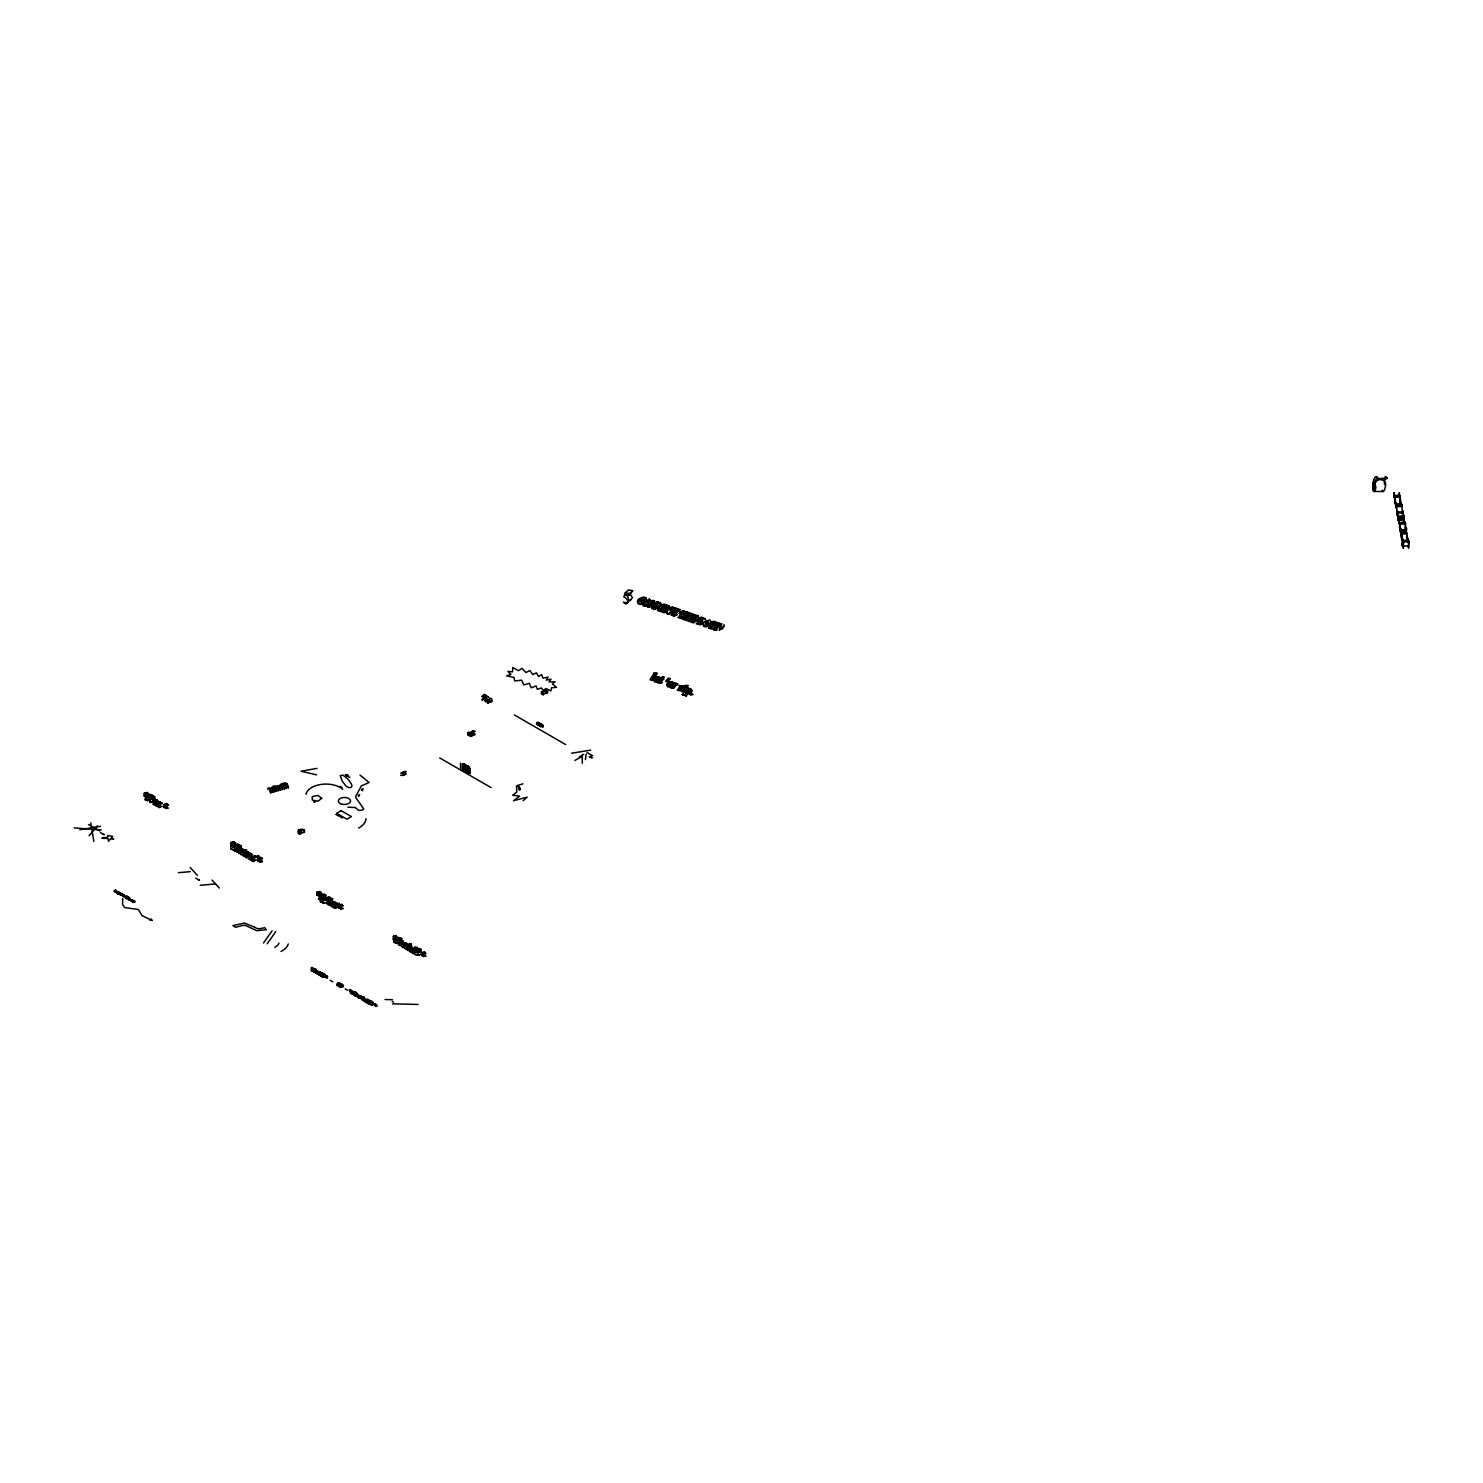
<?xml version="1.0" encoding="UTF-8"?>
<svg xmlns="http://www.w3.org/2000/svg" width="1483" height="1483" viewBox="0 0 1483 1483"><rect width="100%" height="100%" fill="white"/><g stroke="black" fill="none" stroke-linecap="round" stroke-linejoin="round"><path stroke-width="1.5" d="M1393.779 494.636C1394.502 503.701 1394.372 489.13 1394.483 497.528M1396.226 505.11L1395.725 502.348L1395.892 507.242M1401.342 529.932L1401.12 528.968L1401.213 530.006M1401.231 503.386L1401.342 505.388M1406.292 528.189L1406.403 529.691M1408.498 546.004L1408.609 547.987M1398.302 520.348L1398.302 515.546L1398.209 518.197A10.77 0.927 86.5 0 1 1398.265 519.161L1398.469 520.774L1398.024 518.142A11.864 1.02 86.5 0 1 1398.006 517.511L1398.469 520.848M1402.733 546.689L1402.177 542.982M1394.187 492.894L1394.001 497.38M1397.153 512.71L1397.301 515.713M1393.983 496.416L1393.89 492.894M1395.707 507.075L1396.041 503.868M1400.934 504.924L1401.213 505.443M1403.437 548.265L1403.419 547.449M484.552 700.365L485.868 702.071L486.887 701.218M488.556 701.885L488.815 699.679M1401.806 539.293L1401.917 536.605M1405.606 531.433L1405.346 522.461L1399.544 522.832L1405.087 522.09M489.724 699.253C491.17 695.712 493.654 702.219 491.04 702.052C489.983 700.68 488.352 698.122 487.369 700.699M1394.762 497.046L1394.799 501.977L1394.873 500.475A11.438 0.982 86.5 0 1 1395.058 499.159M1400.304 503.46L1399.692 495.378L1399.581 498.084M1406.533 529.616L1406.533 529.246M1399.507 494.933L1399.396 492.653M485.182 698.196L486.127 697.566L487.203 699.16M487.11 697.084L488.074 696.454L489.149 698.03M1397.524 516.232L1397.505 511.709M1402.603 539.534C1401.954 536.865 1402.677 544.428 1402.566 540.313M1403.511 517.011L1403.511 515.268L1403.715 518.049C1397.283 522.998 1397.709 511.338 1398.358 515.824M719.107 627.995L718.977 627.272A8.027 6.766 66.9 0 0 718.514 626.364M1396.671 511.394L1396.671 511.672M1403.344 545.837L1403.4 542.963A12.457 1.075 86.5 0 1 1403.456 541.128L1403.419 545.633A32.7 2.818 86.5 0 0 1403.381 546.17L1408.572 545.855A32.7 2.818 86.5 0 1 1408.609 545.299L1408.831 542.518M1405.346 522.461L1400.156 522.776L1400.49 533.009M689.15 690.096L687.537 692.895L690.077 689.558M690.781 690.151L690.133 691.819M1401.398 504.887L1401.009 502.014L1400.842 506.37M1402.77 510.912L1402.658 515.454M1397.412 512.766L1397.357 514.471M1396.893 512.247L1396.801 513.025M1397.375 513.526L1397.338 510.986M1402.343 512.284L1402.547 514.156M1402.139 537.569L1402.084 535.808M1399.692 496.898C1400.582 492.968 1387.773 497.695 1399.711 495.711M1400.23 524.222L1400.156 531.081L1400.434 528.374M1401.027 531.359L1400.897 533.954M1405.421 523.777L1405.346 530.766L1405.569 527.763M1406.218 531.118L1406.088 533.62M1407.775 539.59L1407.107 540.461M1397.727 516.9L1397.616 511.468M1402.566 513.099L1402.696 511.394M1402.751 516.807L1402.807 511.19M687.778 619.746L689.725 615.853L693.562 614.333L690.874 613.406L686.777 614.592L685.535 616.706L687.5 617.391L688.223 615.908A2.484 2.095 66.9 0 0 688.409 615.426L688.223 615M720.349 627.939L720.034 626.697M1402.343 538.941L1402.603 539.59M1407.756 539.923L1407.571 538.255M668.462 607.01L668.11 606.046M1396.893 511.969L1396.856 504.813L1402.047 504.48C1403.882 507.075 1396.263 507.538 1396.856 504.813L1402.028 504.683M1398.766 518.661C1403.604 513.86 1404.197 519.161 1403.863 522.758M1400.045 500.142L1399.989 501.662L1399.933 497.213M1403.437 515.639L1403.363 514.379L1403.956 518.346M1394.687 495.934L1395.132 503.849M1402.714 514.712L1402.899 511.876L1397.653 512.024L1397.616 514.119M1398.84 522.665L1398.97 519.773L1404.29 519.439L1399.081 520.329L1399.007 519.18L1404.197 518.865L1404.271 520.014M1399.711 527.447L1399.859 524.537M1402.102 511.487L1402.047 504.48M1401.287 531.396L1406.477 531.081L1406.144 529.653L1400.953 529.987L1401.546 538.663L1401.62 537.161A11.438 0.982 86.5 0 1 1401.806 535.864M1407.07 540.238L1406.625 532.323L1401.435 532.638L1401.787 535.493M1404.03 522.35L1404.16 519.439M1406.625 532.323L1401.435 532.823M1408.034 539.812L1408.164 542.852M674.135 609.253L671.15 610.718L669.519 608.753A2.855 2.41 66.9 0 0 668.74 609.124L668.147 609.754A6.488 5.469 66.9 0 0 667.869 610.18A4.987 4.208 66.9 0 0 667.257 611.756L668.129 613.665M1395.281 503.145L1395.336 499.122M1400.453 502.811L1400.508 498.751M1400.638 532.286L1400.694 528.189M1402.028 539.831L1402.121 537.717M1405.828 531.971L1405.884 527.948M1407.219 539.515L1407.274 535.493M1399.21 494.692L1399.34 493.06M1400.953 504.257L1401.287 502.941M1399.989 524.537L1399.896 522.424M1400.953 529.987L1406.144 529.653M679.418 610.774L678.51 609.532L675.544 610.792L673.579 614.815M683.478 614.463L682.569 613.221L680.604 617.243M686.425 613.202L685.999 612.219M717.012 623.768L716.104 622.526L715.622 623.527M355.605 992.609L353.139 991.497M663.809 610.069L663.531 609.42A4.171 3.522 66.9 0 0 662.882 609.124L661.715 610.811M695.99 618.912L695.712 618.263A4.171 3.522 66.9 0 0 695.064 617.966L698.419 616.02L694.118 614.518L691.078 615.927M1399.451 496.342L1399.359 497.398M1402.974 543.167L1402.974 541.629M1394.261 496.657L1394.168 497.713M398.964 942.428L398.723 941.279A3.374 1.946 0 0 1 402.208 940.852L402.394 940.889A2.28 1.316 0 0 1 403.32 941.279L402.245 941.983M489.501 700.365L489.409 700.903A12.105 6.989 60 0 1 489.093 701.848M286.886 783.617L288.036 787.992M1408.665 540.572L1408.646 540.757A12.457 1.075 86.5 0 0 1408.59 542.667L1408.572 545.855M697.696 617.206L697.029 615.927A6.303 5.302 66.9 0 0 696.343 615.649L692.932 616.743L691.949 618.819L694.915 617.558M359.016 795.852L358.997 796.093A2.54 1.464 0 0 1 358.163 796L358.219 796.056M1407.793 539.219L1407.311 539.868M1402.733 542.148L1402.862 540.164M645.55 599.577L643.77 597.668A2.855 2.41 66.9 0 0 643.159 597.983L642.565 598.613A6.488 5.469 66.9 0 0 642.269 599.039A4.987 4.208 66.9 0 0 641.676 600.615L642.528 602.543M313.247 970.809L313.265 970.772A2.484 1.427 0 0 1 313.321 970.197L313.97 969.678M313.247 969.437L313.265 969.381A2.484 1.427 0 0 1 313.321 968.807L313.358 968.77M684.608 618.652L688.854 614.704M623.379 602.098C627.791 608.327 631.35 596.481 625.344 594.664L629.089 595.295L632.629 590.586L628.588 589.9L625.288 592.792L623.824 597.074A3.893 2.799 48.8 0 1 627.049 599.429A3.893 2.799 48.8 0 1 627.494 602.932M632.629 590.586L629.089 595.295M676.433 612.145L675.544 610.792M693.024 620.228L692.746 619.153L697.029 617.299L696.028 619.375L693.062 620.635L694.063 618.559M714.046 625.14L713.286 623.842L711.191 627.81M267.533 789.178C268.664 785.378 271.834 791.421 271.037 792.83M585.414 759.648L586.174 754.031M122.718 898.55L122.57 904.352L124.591 907.54L138.457 909.524L141.979 915.623L151.933 920.313L151.136 918.904M1395.911 503.034L1395.781 504.572M273.002 792.237C274.17 787.176 266.514 785.601 270.61 792.997M282.678 789.457L281.121 785.026L282.233 789.66M1384.492 484.681L1384.399 481.771M1372.85 483.087L1373.073 490.372A6.785 1.872 -89.5 0 0 1373.258 490.78A5.876 1.613 -89.5 0 0 1374.259 491.392L1374.463 491.207A8.212 2.262 -89.5 0 0 1374.778 490.799A9.25 2.54 -89.5 0 0 1375.927 487.314C1371.701 476.988 1389.07 477.192 1385.159 487.388A9.25 2.54 -89.5 0 1 1384.01 490.873A8.212 2.262 -89.5 0 1 1383.695 491.281L1383.583 491.374A5.876 1.613 -89.5 0 1 1382.49 490.873A6.785 1.872 -89.5 0 1 1382.304 490.447L1382.193 490.131M650.296 600.93L649.61 599.373M1387.365 478.36L1378.041 478.749L1387.365 478.36A12.735 3.504 -89.5 0 0 1384.492 481.048M654.151 678.454A3.652 3.337 -88 0 0 653.428 679.733L654.466 681.791A2.985 2.725 -88 0 0 656.172 681.846A2.985 2.725 -88 0 0 657.803 681.902L659.527 678.102L661.158 678.157A7.1 6.47 -88 0 0 663.921 677.212L661.659 678.639L662.271 677.156A7.1 6.47 -88 0 1 659.546 678.232M657.785 682.384C659.731 679.9 654.893 682.143 658.86 681.086M354.845 993.239L357.384 994.389M692.153 690.781L691.078 688.983L690.633 690.8M278.785 790.606C279.824 783.562 267.997 784.544 272.538 792.441M288.481 787.825L287.239 783.728L285.107 783.098M654.856 680.067L655.857 681.401L656.487 680.122M1395.355 504.164L1400.601 503.497M397.463 942.484L395.868 943.095L395.164 941.946M274.93 791.681L273.484 787.38L274.485 791.885M284.606 788.9L283.16 784.6L284.161 789.104M698.697 624.269C703.239 624.825 699.142 615.278 704.351 619.134M667.98 684.979L669.241 686.759A2.985 2.725 -88 0 0 670.928 686.796C673.449 685.109 667.906 686.926 671.91 686.017M647.07 602.395L648.998 599.466M701.422 622.156L702.145 620.635M647.218 602.673L646.755 600.671M684.608 687.222L683.644 686.462L681.309 688.779L683.07 685.906L679.362 685.665L683.07 685.906M669.63 685.035L669.982 686.184L668.462 686.184M280.732 790.05C281.659 784.322 274.281 783.895 278.359 790.773M240.042 847.72L240.024 847.757A15.349 8.861 0 0 1 239.097 848.832L236.316 850.019M420.505 950.325L415.259 951.548M1404.216 517.289L1398.654 518.049M670.223 678.862L667.813 681.494L665.923 681.346L668.221 678.009M665.923 681.346L667.554 681.401L669.853 678.065M657.655 677.805L659.008 677.36M659.305 677.879L658.582 678.88L658.192 677.156A3.504 3.188 -88 0 0 657.062 676.99L656.821 677.008A4.486 4.097 -88 0 0 654.504 678.065M670.798 682.718L668.481 684.126L670.501 682.199M672.448 682.736L671.595 683.867L672.133 682.254M684.627 694.878L687.259 693.247L686.277 694.897M1398.988 517.715L1398.766 523.703M722.295 628.57L724.093 624.751M668.592 678.788L666.164 681.439M276.839 791.199L275.319 786.694L276.413 791.329M286.516 788.418L284.996 783.914L286.108 788.548M645.884 601.412L649.239 598.984L651.519 601.69A4.875 4.115 66.9 0 1 648.868 604.73L644.067 605.342L646.032 600.726M705.445 621.84L705.574 621.507A3.986 3.374 66.9 0 0 705.686 620.821L705.667 620.024A2.187 1.854 66.9 0 0 705.315 619.078M313.933 971.161L312.079 971.217L313.061 971.124M654.93 679.881L658.415 678.917M668.054 684.775L669.741 684.738M239.542 850.13L239.579 850.037A11.567 6.673 0 0 1 240.302 849.184L240.617 853.466L240.58 848.869A5.357 3.096 0 0 0 241.303 847.868L239.597 847.294M706.186 622.119L709.615 619.82L711.784 622.526A4.875 4.115 66.9 0 1 709.134 625.566L704.369 626.215L706.297 621.562M642.751 600.893L643.474 599.151M716.919 626.419L713.805 627.624L713.304 629.682M721.609 624.009L721.109 625.826L718.013 627.049L718.94 625.251M686.722 688.965L682.402 694.563L684.404 694.656M665.626 608.512L669.185 605.898L665.478 608.475L664.847 607.085A6.303 5.302 66.9 0 0 664.143 606.807L662.716 608.716M694.86 618.633L698.419 616.02M657.043 602.839L656.765 601.783M676.526 612.405L680.178 609.698L675.822 608.197L672.17 610.903L675.525 609.457M680.178 609.698L676.396 612.368M683.552 614.833L687.204 612.127L682.847 610.625L679.195 613.332L682.161 612.071M686.685 613.221L687.204 612.127M717.791 622.712L714.139 625.418L717.791 622.712L713.434 621.21L709.615 624.065M690.948 620.914L694.748 617.855L693.97 617.132A6.303 5.302 66.9 0 0 693.377 616.909L692.932 616.743M694.322 618.745L694.619 617.762M666.423 605.898L667.109 605.527A6.303 5.302 66.9 0 1 667.702 605.768L667.813 605.824M697.232 623.064L698.845 619.69A2.595 2.187 66.9 0 0 699.049 619.134L698.864 618.689M700.495 619.393L698.437 623.453M702.886 619.097L703.368 618.096M650.629 602.376L648.108 606.881M656.524 604.415L653.688 608.901M690.744 618.485L693.488 614.481M662.215 606.881L659.472 610.903L662.419 609.643M675.822 608.197L672.893 610.458A2.373 2.002 66.9 0 1 674.339 610.403L671.373 615.019L674.246 613.721M682.328 611.7L682.847 610.625M691.449 616.984L688.687 621.006L691.857 619.801M652.242 608.642L654.689 603.766L658.471 602.209L653.725 603.025L652.835 606.695L651.816 602.191L649.98 601.56L652.946 600.3L655.152 602.617M662.159 607.196L661.103 609.42L658.137 610.681L656.672 604.86L655.338 609.476M650.24 679.27L653.743 673.801M675.581 612.627L676.081 611.626M676.545 613.554L678.51 609.532M682.847 614.555L683.589 613.054M683.57 615.983L684.794 613.461M714.157 626.549L714.88 625.047M285.255 783.191L284.087 783.339M312.023 969.307L311.856 968.77M312.023 970.698L312.301 968.918M672.911 684.071L670.761 687.686L673.801 687.964A19.205 17.536 -88 0 1 674.487 686.851M679.677 686.462L677.471 690.207L680.512 690.466A19.205 17.536 -88 0 1 681.198 689.354M651.63 679.548L655.653 673.319L657.303 673.375L653.317 679.548M709.912 623.546L712.897 622.693M681.902 690.874L684.386 687.686M363.391 788.882L362.353 788.622M708.133 621.451L707.15 623.972L707.002 621.488M684.998 695.768L686.759 695.638L682.365 694.545M662.345 609.773L659.397 611.052L664.013 612.646L664.847 611.218M693.247 622.749L697.047 620.061L693.247 622.749L688.613 621.155L691.764 619.764M484.552 694.507L482.086 696.509L484.552 694.507C491.17 695.49 477.693 703.887 484.014 697.232L482.772 696.547M672.003 688.149L672.151 687.89A19.205 17.536 -88 0 1 672.856 686.796M721.294 627.216L719.7 629.571A19.817 16.702 66.9 0 0 719.44 630.015M724.26 625.956L722.74 628.18A19.817 16.702 66.9 0 0 722.406 628.755L719.292 629.978L721.146 626.011M683.311 691.189L685.721 687.445L687.352 687.5L684.998 691.189M675.117 685.424C677.675 684.516 672.615 687.092 676.359 683.403L674.728 683.329C667.795 688.149 681.846 680.753 676.73 685.424M681.439 685.85C675.877 691.022 686.407 683.57 681.791 687.834M661.158 678.157L659.286 678.472M659.323 682.254L661.27 679.214L663.29 678.695M660.955 682.328L662.92 679.27M682.236 694.748L684.089 694.637M465.884 771.308L468.294 771.846L467.108 772.254L467.627 766.081L466.57 766.359L467.627 766.081L467.405 772.421L468.609 773.144L469.258 767.193M467.108 772.254L467.627 771.42L466.57 771.698M540.535 725.354L536.586 724.167L536.624 722.703L538.755 725.372L538.051 722.24L537.513 724.705M465.884 765.97L468.294 766.507L467.126 766.933M538.069 723.333L540.479 723.871M540.479 725.317L540.164 723.444M688.075 689.354L689.892 689.335M688.038 688.353L690.244 688.575M685.962 692.858L688.427 689.502M653.521 672.893L657.303 673.375M354.344 993.202L354.103 993.61A7.749 4.468 0 0 0 354.289 994.018M661.27 679.214L663.958 678.936M656.932 679.27C658.155 678.269 653.224 680.03 657.358 677.305M668.37 684.108L670.001 684.164A4.579 4.171 -88 0 0 673.226 684.201M681.012 685.721L679.455 685.517M238.392 849.685L237.595 849.221A3.244 1.872 0 0 0 238.707 849.388M238.392 852.614L238.763 844.847L236.205 845.662L236.205 848.61M328.262 903.926L329.541 904.408A5.524 3.188 0 0 0 329.615 903.944M685.22 687.055L683.441 687.185L687.352 687.5M250.367 856.785L255.484 856.043M250.367 859.714L251.406 859.083M263.529 942.966L272.093 930.842M267.162 943.818L275.708 931.695M355.531 992.757L356.661 992.683L355.549 994.129M482.364 700.069L486.591 695.824M627.328 602.802L625.066 602.302M630.627 599.929L629.534 600.244M696.788 617.354L695.267 617.688M325.278 895.417L319.42 896.585M404.303 773.014L400.651 773.069M404.303 775.257L400.651 775.312M394.218 939.647L394.274 939.666A10.641 6.136 0 0 1 394.7 940.018L398.13 940.63M367.599 999.32L369.508 1001.488L366.505 1002.082M319.308 896.047L325.222 894.805M421.302 954.051L419.504 954.996M338.254 984.452L338.384 985.861M338.254 985.843L339.718 985.213M155.289 799.077L153.027 800.079M89.11 835.763L97.544 825.697M671.558 683.83L670.001 684.164L671.317 682.069A3.504 3.188 -88 0 0 670.186 681.883L669.945 681.902A4.486 4.097 -88 0 0 667.628 682.959M679.344 613.387L679.918 612.887A2.373 2.002 66.9 0 1 681.346 612.813L678.306 617.41M702.349 620.339A2.187 1.854 66.9 0 1 702.701 621.284L702.738 622.081A3.986 3.374 66.9 0 1 702.608 622.767L702.497 623.101A2.41 2.039 66.9 0 1 702.163 623.657L700.94 624.603A3.467 2.929 66.9 0 1 700.032 624.806L696.083 623.731M243.212 851.946L243.175 853.077M407.102 949.12L407.232 950.047A2.521 1.446 0 0 0 408.715 950.529L409.864 950.547L408.4 950.195M401.337 943.392L405.953 942.78M401.337 946.117L402.968 945.413M313.414 968.696L315.341 968.9M670.279 613.406L669.222 614.147A2.632 2.224 66.9 0 1 668.147 614.184A3.745 3.151 66.9 0 1 667.554 613.999L666.942 613.628A2.299 1.928 66.9 0 1 665.978 611.775L665.997 611.274A3.93 3.318 66.9 0 1 666.812 609.328A4.208 3.541 66.9 0 1 668.184 608.438A5.209 4.393 66.9 0 1 668.907 608.271A3.986 3.355 66.9 0 1 670.279 608.419A3.837 3.226 66.9 0 1 671.095 608.883M659.972 679.066L660.028 677.305A3.504 3.188 -88 0 0 658.693 677.045L658.452 677.064A4.486 4.097 -88 0 0 656.153 678.12M673.115 683.96L672.967 682.124A3.504 3.188 -88 0 0 671.836 681.958L671.595 681.958A4.486 4.097 -88 0 0 669.482 682.847M314.952 969.344L314.859 970.864L315.953 970.401M661.937 682.643C657.729 684.59 662.827 681.327 660.213 682.328A3.708 3.374 -88 0 1 659.453 682.829M283.272 783.061L283.012 784.414L281.436 783.654M322.182 973.108L323.424 974.887L322.237 973.052M399.613 941.816L403.005 941.26M399.613 944.523L405.638 943.336M414.962 946.803L417.372 947.544L417.372 950.269L413.979 951.326M331.006 902.498L330.987 903.573A2.577 1.483 0 0 0 332.489 904.074L333.675 904.074L332.136 903.703M331.006 905.279L330.987 906.335A2.577 1.483 0 0 0 332.489 906.836L333.675 906.836L333.656 903.963M407.269 946.302L407.232 947.34A2.521 1.446 0 0 0 408.715 947.822L409.864 947.841L409.605 951.307L411.959 952.661L411.996 949.824M650.203 679.956L654.448 679.585L652.65 679.344A3.652 3.337 -88 0 1 651.871 679.9L654.355 679.677M523.165 800.635L527.188 797.131L513.563 800.69L519.643 796.111L512.636 795.277L516.863 791.996L516.455 785.805L522.943 783.84M405.916 943.373L407.324 943.633L404.006 944.708M1373.499 489.798L1374.185 488.426A18.853 5.191 -89.5 0 0 1375.26 484.774L1374.945 481.382A40.56 11.16 -89.5 0 0 1373.74 484.719L1373.221 489.65M403.172 772.903L402.023 773.329M403.135 775.164L402.023 775.572M685.572 691.764L683.941 691.708A6.043 5.524 -88 0 0 684.386 691.3L684.256 691.134A4.134 3.763 -88 0 1 683.459 691.69M314.859 969.493L315.879 969.14L315.916 970.401M281.789 783.932L279.212 785.452L280.287 790.217M473.8 731.953L471.409 732.417A23.709 13.681 0 0 1 470.519 732.435L468.183 732.509L468.183 735.049L470.519 736.402L472.261 735.994L472.261 733.455L468.183 732.509M313.729 801.636L314.952 801.042L314.044 801.673M708.614 625.14L706.594 624.992M117.231 891.505L116.249 891.895M117.231 892.414L117.528 893.878L116.805 891.784A6.914 4.004 0 0 0 117.472 891.728L117.806 891.728M718.662 625.27L721.887 623.991M658.953 681.29L656.339 681.772M116.953 892.581L116.23 891.339M401.578 944.059L403.079 944.263M116.601 891.561L117.546 892.099L114.284 891.431L115.229 890.226M687.055 693.247L685.925 692.709M243.212 854.894L243.175 856.006A2.725 1.576 0 0 0 244.788 856.544M361.444 790.217L362.723 790.532L361.592 789.938M648.256 604.36L646.273 604.1M314.025 970.197L316.287 970.345M313.024 969.771L311.912 969.715M129.559 898.29L130.078 899.328A3.429 1.984 0 0 1 129.392 899.847L128.854 898.197M482.086 696.509L484.144 695.453M482.605 695.62L484.644 696.806L486.591 695.675M482.142 699.791L484.311 698.938M491.04 700.717L487.518 703.035L489.464 701.922A3.726 2.15 60 0 0 490.892 700.866M468.183 735.049L470.519 734.993A23.709 13.681 0 0 0 471.409 734.975L473.021 734.827M579.371 756.849L583.746 754.328M574.903 760.445L581.651 756.552M337.679 983.563L336.734 985.454L338.291 982.654M337.716 984.582L338.569 982.803L337.642 983.062M339.959 986.751L342.907 985.305M341.72 985.769L342.276 984.378L343.185 986.862M691.727 693.414L692.987 694.582L691.393 694.786M339.236 983.878A1.965 1.131 0 0 0 337.957 984.174L338.532 983.544A2.224 1.279 0 0 1 339.162 983.007L339.57 982.821M339.551 985.305L339.31 985.361A1.965 1.131 0 0 0 337.957 985.565L338.532 984.916A2.224 1.279 0 0 1 339.162 984.397L339.551 983.989M324.592 975.313C319.957 976.444 328.688 975.925 323.98 973.96M324.592 976.704C320.717 978.261 326.39 975.981 325.759 977.575L326.964 977.371M147.521 795.704L144.314 796.186L144.314 793.331L147.54 792.385M144.314 796.186L145.742 795.389M166.856 807.03L163.816 807.438L163.816 804.583L167.041 803.638M163.816 807.438L166.838 806.4M233.424 846.978L236.779 847.72L237.058 850.741L235.13 851.242L230.773 848.739L230.736 842.659L234.054 841.677M232.201 844.772L230.736 845.588L237.076 844.383M260.229 860.826L257.838 861.234L257.653 858.194L260.971 857.23M259.117 860.307L257.838 861.234M319.568 894.787L316.861 895.12L316.861 892.358L319.976 891.45M316.861 895.12L318.233 894.36M341.813 907.522L338.977 907.911L338.977 905.131L342.11 904.222M338.977 907.911L341.109 906.855M312.375 970.327L311.17 970.698L311.856 967.379M395.627 938.832L393.421 939.091L393.421 936.385L396.48 935.476M324.981 975.833L326.353 975.758M393.421 939.091L394.775 938.331M424.731 954.996L421.913 955.534L421.747 952.735L424.805 951.826M251.925 856.914L254.965 856.136M251.925 859.843L253.074 859.399M402.709 943.596L405.471 942.873M402.709 946.302L404.099 945.802M338.384 984.471L338.958 984.193M315.619 971.754L318.289 971.495L316.583 972.032M146.261 797.298L146.076 794.35L147.503 793.553A2.892 1.668 0 0 1 147.966 793.331M145.39 796.816L145.204 799.726C152.823 803.712 141.645 795.63 147.503 796.408M168.469 808.087L165.577 808.457L165.577 805.603L167.004 804.806A2.892 1.668 0 0 1 167.468 804.583L168.469 804.528M165.577 808.457L167.004 807.66M119.789 893.192L120.772 893.063M118.288 893.748L121.625 894.509M232.738 846.737L232.553 843.697L234.017 842.882A2.985 1.724 0 0 1 234.536 842.641M255.15 856.673L252.166 857.322M255.15 859.602L252.166 860.251M262.435 861.79L259.655 862.29L259.469 859.232L260.934 858.416A2.985 1.724 0 0 1 261.453 858.175M318.567 893.341L318.734 896.214L318.567 893.341L319.957 892.581A2.818 1.631 0 0 1 320.402 892.358L321.292 892.284M318.567 896.121L319.957 895.343M343.444 908.541L340.868 908.986L340.682 906.113L342.072 905.353A2.818 1.631 0 0 1 342.517 905.131M342.072 908.115L340.868 908.986M313.154 969.53L312.042 969.808L312.709 967.88M397.778 939.703L395.405 940.185L395.09 937.33L396.443 936.589M327.65 977.89L326.612 978.076L327.224 976.259M393.903 942.224L393.44 939.388L395.776 938.665A3.763 2.169 0 0 0 395.145 939.24L396.443 939.295M426.103 956.053L423.415 956.405L423.415 953.699L424.768 952.939M423.415 956.405L424.768 955.645M372.122 1002.842L369.36 1002.675M351.23 991.311L349.617 991.348L350.155 989.495M375.922 1005.567L374.291 1005.604L374.847 1003.75M341.071 787.251L342.128 787.213M337.179 815.075L338.235 815.038M313.877 971.662L316.472 971.699M360.017 996.001L358.812 996.298M360.017 997.392L358.812 997.688M320.625 973.219C317.158 972.422 322.312 976.259 319.438 975.425C319.716 973.404 316.435 972.273 320.754 972.885M351.619 991.738L352.398 992.164M375.421 1005.029L376.311 1004.603M376.311 1005.993L377.09 1006.419M119.196 893.063L120.197 893.007M119.196 893.952L120.772 893.952M132.098 901.683L134.897 901.219M336.381 814.63L337.549 814.63M341.609 817.652L342.777 817.652M591.291 757.85L592.477 757.85M663.661 604.434L660.528 605.861L658.137 610.681L660.936 609.365M247.624 852.132L245.881 852.41M331.247 900.403L332.693 900.793M315.416 971.217L317.288 970.957M315.416 972.607L316.639 972.31M354.659 993.832L355.364 993.647A3.003 1.743 0 0 1 357.904 994.407L358.126 994.592M354.659 995.204L355.364 995.037A3.003 1.743 0 0 1 357.904 995.797L358.126 995.983M318.029 972.737L315.619 973.145M365.652 999.134L365.3 999.19A4.727 2.725 0 0 1 363.261 998.485L364.558 998.43M162.333 803.508L159.867 804.324M162.333 806.363L159.812 807.197M659.527 683.125L657.951 682.996M342.48 984.564L338.81 986.102L339.014 983.433L339.922 983.007L339.755 987.14M338.662 984.786L340.108 984.082L339.941 985.416M339.403 984.545A2.614 1.502 0 0 1 338.995 984.805L339.922 984.397M354.4 992.961L352.25 992.85L354.066 993.425M358.163 995.816L359.831 995.631M358.163 997.206L360.091 996.984M340.423 985.676L342.072 984.879M340.423 987.066L342.072 986.269M340.997 983.767L340.942 985.175M338.921 984.842L341.331 983.822M339.959 985.379L341.275 984.749M340.108 985.454L342.313 984.397M338.921 986.232L340.701 985.361M340.627 987.14L342.61 984.805M339.088 985.009L339.366 986.918L339.681 984.934M355.735 995.501L360.128 995.612M357.31 996.798L359.924 996.91L359.961 998.319M339.774 984.897L340.83 984.49M339.774 986.288L340.33 986.028A2.873 1.668 0 0 0 339.014 986.603M670.26 685.962L669.296 686.74A2.985 2.725 -88 0 1 667.61 686.703L666.571 684.645A3.652 3.337 -88 0 1 667.276 683.366M240.635 850.945L243.638 849.499A6.321 3.652 0 0 0 246.419 849.759L241.933 851.353M338.995 985.694L340.2 986.01M335.844 903.203L336.066 902.628A3.114 1.798 0 0 0 334.583 902.072A3.578 2.076 0 0 0 330.987 902.498M315.378 801.784L314.433 802.118M372.455 1003.602C375.31 1003.75 370.231 998.949 370.546 1002.23M415.388 951.011L420.06 949.546C419.633 956.146 423.804 947.415 418.688 948.601M252.147 854.931L249.645 855.728M333.842 904.574L336.641 903.221A5.969 3.448 0 0 0 339.255 903.462L339.44 906.335L338.198 906.725L338.198 903.963L339.44 903.555M358.682 795.073L359.702 794.628M328.447 900.737L327.094 901.33L327.224 904.167L328.559 900.811A6.247 3.615 0 0 0 328.262 901.145L329.541 901.645A5.524 3.188 0 0 0 329.615 901.182A9.843 5.672 0 0 1 329.671 900.756L331.766 900.144A3.188 1.854 0 0 1 332.47 900.626L332.507 900.663M641.527 603.47L644.493 602.209A2.688 2.28 66.9 0 1 642.528 602.654M644.679 602.265L640.823 604.211A2.632 2.224 66.9 0 1 639.599 604.322A3.745 3.151 66.9 0 1 639.006 604.137L638.394 603.748A2.299 1.928 66.9 0 1 637.43 601.894L637.43 601.394A3.93 3.318 66.9 0 1 638.265 599.447A4.208 3.541 66.9 0 1 639.636 598.557A5.209 4.393 66.9 0 1 640.359 598.409A3.986 3.355 66.9 0 1 641.731 598.557A3.837 3.226 66.9 0 1 642.528 599.021M651.816 602.191L654.763 600.93M650.815 605.787L652.353 606.325L647.626 606.973L650.666 605.565M656.283 604.044L658.841 602.32L660.658 602.951L661.344 605.657M655.875 603.581L660.658 602.951M657.692 604.211L658.712 608.734L659.768 605.12L664.365 604.248M656.543 607.604L653.521 609.012L658.304 608.215M661.844 605.824L664.885 604.415L669.185 605.898M663.698 606.64L666.664 605.379M662.567 609.012L665.682 607.455M667.647 607.14L662.901 608.79M663.698 610.477L666.664 609.216M664.013 612.646L666.979 611.385M674.172 613.869L671.206 615.13L673.894 616.057L676.841 614.796L675.506 614.333M673.949 615.908L676.915 614.648M684.683 613.721L687.649 612.46M683.403 614.796L686.518 613.573M687.834 614.815L690.8 613.554M683.941 617.076L680.901 618.485L678.232 617.558M687.927 618.448L684.886 619.857L682.291 618.967L685.331 617.558M691.097 619.542L688.075 620.951L685.443 620.042M692.932 620.58L695.879 619.319M698.437 618.467L701.478 617.076L704.981 618.671M711.784 626.864L708.818 628.125L711.488 629.052L714.528 627.643M345.391 774.701L346.559 774.775M348.69 777.129L349.858 777.203M119.456 892.766L118.844 892.024L119.622 893.563M372.956 1003.49L372.455 1004.992M147.521 792.849L144.314 793.331M160.498 802.507L159.293 802.915L160.312 802.804A4.709 2.725 0 0 1 162.018 802.748M166.986 804.12L163.816 804.583M233.999 842.177L230.736 842.659M260.934 857.712L257.653 858.194M319.92 891.913L316.861 892.358M319.624 897.289L318.382 898.846L320.81 900.088M341.961 904.723L338.977 905.131M418.41 949.12L412.923 950.362L412.719 953.106L414.684 954.236M252.258 857.656L253.185 857.359A6.581 3.8 0 0 1 251.35 857.545L250.516 857.322M252.258 860.603L253.185 860.288A6.581 3.8 0 0 1 251.35 860.492L250.497 860.233M411.199 946.525L411.347 944.078L409.605 943.448M257.356 855.988L255.725 856.525M122.44 895.751L124.535 895.231L124.164 896.344M158.551 803.934L160.905 803.174M158.551 806.789L160.905 806.029M692.227 619.801L692.672 619.282A4.171 3.522 66.9 0 0 692.098 619.227L691.801 619.115M248.365 855.302L250.775 854.523M147.781 797.632L153.416 796.445M147.781 800.486L151.34 799.356A16.647 9.621 0 0 0 150.413 799.671L149.301 799.244L150.413 802.525A16.647 9.621 0 0 1 151.414 802.192M396.387 935.958L393.421 936.385M314.693 970.364L315.675 970.179M314.693 971.754L315.675 971.569L313.747 970.79M424.694 952.308L421.747 952.735M403.005 947.007L401.578 946.766M152.434 798.151L149.301 799.244M540.739 725.15L540.591 723.704L541.981 724.501L540.85 726.188M539.756 725.558L539.682 723.166L539.59 725.891C541.425 728.542 542.444 723.037 540.238 724.612M467.46 767.082L468.572 773.125L468.609 767.805M320.921 897.975L324.036 897.289M404.989 945.32L409.512 943.874M253.371 858.082L259.247 856.229L257.541 855.506M253.371 861.03L259.247 859.158M538.255 723.648L538.255 725.094M466.163 766.359L466.2 771.679M463.66 764.542L463.66 769.881L462.288 769.455L462.325 764.116L463.66 764.542L463.567 770.196L466.57 771.901M542.518 726.689L542.963 725.039L543.075 727.004M400.651 939.721L402.264 938.943M339.996 786.583L340.515 786.416M120.234 894.861L121.625 893.619M125.276 897.567L126.203 897.085M128.131 898.735L129.577 898.16M131.486 901.015L131.486 900.125M316.583 973.423L318.289 972.885M405.99 945.765L411.347 944.078M120.902 893.489L119.789 894.101M119.956 894.712L120.902 894.379M130.819 900.088L131.783 899.755M130.819 900.978L131.783 900.644M128.187 898.123L126.852 898.809M329.448 902.146L322.571 903.166M353.102 994.37L354.4 994.351M155.363 799.8L153.009 800.56M126.685 897.716L127.835 897.326L126.685 898.605M412.033 949.25L417.372 947.544M420.301 952.42L419.504 952.29A5.042 2.91 0 0 1 414.61 951.567M540.85 724.742L541.981 724.501M469.444 767.267L468.424 766.34M239.616 849.444L239.616 846.496L241.358 846.033L241.358 848.962A2.336 1.353 0 0 0 240.45 849.147M322.46 901.479L321.718 901.72A2.15 1.242 0 0 1 320.791 901.905M324.87 902.869L324.258 903.073A2.15 1.242 0 0 1 323.201 903.295M399.557 940.964L400.614 940.964M157.661 800.579C159.942 801.84 156.401 801.728 160.331 801.765M126.852 897.901L129.188 897.308M128.224 898.309L128.576 897.957M336.048 814.334L335.918 814.408M120.716 893.767L120.716 894.657M132.284 901.683L131.95 900.014M540.906 723.926L541.314 726.429M463.567 764.876L466.57 766.563L466.533 771.92M466.051 766.303L466.088 771.623M248.032 857.415L245.659 857.341L245.659 854.393L248.032 854.486A7.897 4.56 0 0 1 250.516 854.189L252.203 854.171M124.424 896.362A2.41 1.39 0 0 0 123.682 896.455L123.664 895.565A2.41 1.39 0 0 1 124.424 895.472M233.61 846.496L236.464 846.144M233.61 849.425L236.353 849.018M115.433 891.821L115.934 890.263L114.284 890.541M153.027 797.224L154.733 796.668L153.972 799.393M156.494 805.047L154.232 804.935L154.232 802.081L156.494 802.192M543.39 692.06L547.524 690.763L547.524 692.913L543.464 694.192M118.974 892.358L117.75 893.656M127.668 897.234L127.13 896.251L127.668 898.123M159.46 805.881L159.385 805.881A5.635 3.263 0 0 0 157.977 806.177L156.03 805.973L156.03 803.119L159.089 802.136M538.329 723.482L539.274 723.185M538.329 724.927L539.274 724.631M540.238 726.058L541.499 725.743M466.144 766.118L467.089 765.821M468.072 767.249L469.221 766.878M466.144 771.457L467.089 771.141M468.072 772.569L469.221 772.198M114.84 890.857L115.804 890.541M114.84 891.746L115.804 891.45M154.028 801.061L157.365 799.986L155.511 799.318M536.994 722.722L537.958 722.406M538.069 724.779L539.015 724.483M462.696 764.116L464.309 763.967L464.457 770.678M463.03 769.584L464.309 769.288M338.105 815.687L339.181 815.335M339.867 816.076L339.755 816.206M342.184 816.948L341.368 817.504M304.404 829.942L300.956 831.018L300.956 833.261L304.404 832.185C306.202 827.458 295.284 828.83 298.509 833.465L299.677 833.094L299.028 832.167M249.2 852.836C253.389 853.392 247.179 854.412 250.775 854.023M124.016 895.065L124.609 896.158M134.897 902.109L133.322 902.109L133.359 900.329L131.95 900.904M132.932 901.034L134.1 900.793L133.285 902.424M132.932 901.924L134.1 901.683M591.272 757.442L590.234 757.238M590.92 757.053L589.826 757.053M335.028 904.964C339.848 901.608 339.848 908.931 335.028 907.744M321.885 974.961L323.832 974.35M322.46 975.258L324.796 974.516L324.796 975.907L322.46 976.648M418.336 952.79L420.06 952.253M154.232 802.081L157.254 801.117M545.169 690.874L542.537 691.708M538.737 723.723L539.793 723.444L539.071 724.297M539.997 724.446L540.961 724.149M539.997 725.891L541.073 725.428M467.831 767.082L468.795 766.785M467.831 772.421L468.795 772.105M114.284 891.431L115.229 891.135M118.659 892.21L117.435 892.599A6.914 4.004 0 0 1 116.768 892.71L117.806 892.618M117.435 893.489L118.659 893.1M245.659 854.393L248.773 853.411M122.941 896.436L123.979 896.066M245.659 857.341L248.773 856.34M126.389 896.307L125.388 897.011M133.285 901.182L132.71 901.738M319.587 974.961L318.048 974.461L321.922 973.571M320.829 974.331L323.424 973.497M320.365 975.443L321.959 974.943M411.403 948.657L414.424 947.693M149.023 797.761L149.023 794.907L150.747 794.369L154.733 796.668M540.535 723.908L539.311 724.297L541.981 725.947M339.422 815.872L338.81 816.058M341.109 817.393L342.11 817.077M298.417 830.109L299.177 831.592C302.161 829.942 302.161 834.614 299.177 833.835L298.509 833.465M124.498 895.565L123.979 896.955M127.056 896.418L125.554 897.641L127.723 896.455M126.055 897.882L127.723 897.345M130.096 898.438A3.429 1.984 0 0 1 129.392 898.958L128.873 898.995M589.344 756.756L590.846 756.46L589.622 756.868M317.214 972.31L319.327 971.643M317.77 972.533L320.347 971.717L320.347 973.108L317.77 973.905M317.214 973.701L320.068 972.755M151.841 795.351L146.001 797.057M147.021 799.726L150.228 798.725M156.03 803.119L157.977 803.323A5.635 3.263 0 0 1 159.385 803.007L160.145 802.952M541.555 691.597L543.334 692.635L543.316 694.767M541.462 691.541L541.536 693.747M537.643 724.779L537.921 723.111M464.16 765.209L464.198 770.53M466.404 765.209L464.772 764.227L465.124 770.14M468.85 771.957L469.814 772.476M116.638 891.061L116.119 891.654M319.438 974.034L320.736 974.702M409.605 948.601L412.126 949.899M249.645 858.657L251.739 858.008M128.465 898.438L128.298 897.437M403.005 774.145L403.172 771.846A3.541 2.039 0 0 0 403.969 772.124L405.063 772.161M245.529 852.354L247.531 851.78M119.752 893.118L119.789 894.008M245.437 855.469A4.078 2.354 0 0 1 244.825 855.153L245.418 854.968M332.933 905.575L332.693 902.702L335.047 902.35M411.477 949.954A3.763 2.169 0 0 1 408.752 949.25L408.9 946.488L411.217 946.135M414.295 953.143L412.719 953.106M152.619 797.65C155.103 799.207 150.487 798.633 155.289 798.799M120.994 894.212L120.846 895.25L121.458 893.452M145.204 799.726L146.242 799.912M230.773 848.739L232.108 848.869M323.034 975.925L321.125 974.924L321.125 976.315M412.886 950.343L414.684 951.53M319.364 972.867L318.975 974.387L320.068 974.146M460.527 763.115L460.527 768.454M418.391 954.31L415.314 954.292M645.939 606.084C638.32 607.752 646.421 595.313 648.572 602.839A4.875 4.115 66.9 0 1 645.902 605.991M472.465 733.622L472.41 730.971L475.153 731.397L469.907 732.639L471.316 733.381M334.75 902.832L333.675 902.943M121.866 894.805L123.052 894.675M357.959 996.205L358.571 996.15M233.554 845.236L230.773 845.792L235.13 848.313L236.891 847.72M350.6 993.443L350.414 991.96L351.693 991.645L352.861 994.389M350.414 993.35L351.397 992.479M397.722 940.908L398.964 939.499A10.956 6.321 0 0 1 398.983 938.999L401.059 939.091A2.892 1.668 0 0 1 400.521 939.647M348.042 776.165L347.078 776.388M358.664 996.724L361.351 996.354L361.351 997.744L358.664 998.115M347.634 775.164L346.299 775.331M346.855 776.258L347.838 776.035M346.058 775.22L348.023 775.349L346.725 775.646M346.466 775.535L347.541 775.275M365.559 1000.543L365.3 1000.58A4.727 2.725 0 0 1 364.039 1000.284M234.666 842.604L235.593 842.622M261.583 858.138L262.51 858.156M261.583 861.085L262.51 861.104M151.729 801.951L154.955 801.506M148.93 793.98L146.076 794.35M168.432 805.232L165.762 805.695M235.482 843.326L232.553 843.697M262.435 858.861L259.469 859.232M543.075 725.558L542.389 727.133M321.273 892.988L318.734 893.452M343.407 905.779L340.682 906.113M397.741 936.996L395.09 937.33M312.338 967.639L311.17 967.769M426.066 953.347L423.415 953.699M326.927 975.999L325.667 976.148M316.12 970.994L317.214 971.105M411.57 947.099L412.089 946.339A3.04 1.761 0 0 0 410.754 945.876A3.504 2.021 0 0 0 407.232 946.284M370.565 1001.322L368.285 1001.785M362.964 996.446L364.262 998.448L361.277 999.023M367.691 999.857L365.615 1000.209M369.267 1002.286L372.122 1001.841M369.267 1003.676L372.437 1003.25M366.505 1000.691L369.508 1000.098M361.351 996.354L360.276 996.02L360.276 997.41L362.834 996.761M361.277 997.651L364.262 997.077M404.006 946.58L402.931 946.692M312.375 969.011L311.245 969.215M366.542 1001.136L366.523 1002.601L364.466 1001.396L364.744 1000.098M366.523 1001.21L364.596 1000.024M312.097 968.325L313.154 968.139M327.65 976.5L326.52 976.648M158.44 807.419C160.961 808.902 160.868 803.508 158.514 804.602M672.485 607.492L674.116 608.753M79.86 829.72L100.492 826.328M404.785 944.856L404.84 947.674L402.95 947.563M362.612 999.431L362.334 1000.209A3.522 2.039 0 0 0 364.392 1000.914M571.548 753.216L590.697 750.12M329.041 897.419L320.235 899.05M331.451 898.809L322.571 900.403M247.791 852.836L248.514 852.039A3.207 1.854 0 0 0 247.235 851.52A3.8 2.206 0 0 0 243.175 851.928M671.484 609.087L674.394 607.808M130.115 899.884L128.817 899.866M240.635 854.542L242.637 854.709L242.6 851.65A3.3 1.909 0 0 1 241.729 851.687L242.6 851.65M335.714 905.353L334.936 905.427A3.114 1.798 0 0 0 335.659 905.223L334.936 908.189A3.114 1.798 0 0 0 335.659 908.004L335.714 908.115M371.417 1004.417L369.36 1004.065M322.441 902.146L320.235 901.831M629.682 601.004L632.481 597.63L629.626 593.256M406.843 946.061L406.064 946.135A3.003 1.724 0 0 0 406.75 945.95L406.843 948.768L404.915 948.712M316.769 972.199L316.769 973.59M340.589 984.49L340.701 984.49A2.873 1.668 0 0 0 339.014 985.213M134.582 901.497L133.952 900.7L133.896 902.257M128.15 899.217L129.281 898.902M399.075 937.645L397.518 939.165A9.473 5.469 0 0 1 397.5 939.61L395.164 939.962M404.433 945.023L402.857 944.819M472.465 731.082L473.818 731.286M406.323 773.996C403.802 773.941 403.747 769.918 406.323 771.753M240.58 848.869L242.619 848.758M253.612 858.323L254.223 861.326A3.948 2.28 0 0 1 253.259 861.419L252.221 861.234M351.193 989.921L349.469 989.884M375.792 1004.195L374.142 1004.139M241.358 851.724L241.544 851.835A2.336 1.353 0 0 0 240.617 852.039M240.061 853.392L238.763 853.448M178.405 872.69L190.306 871.67M200.242 885.295L215.573 883.961M317.028 768.379L301.03 771.234L316.546 774.849M321.088 899.606L319.42 899.347M238.244 852.132L236.668 852.132M1395.021 497.324L1400.212 497.009M1397.913 513.155L1403.103 512.84M1403.678 516.103L1398.488 516.418L1398.488 517.623M1398.562 516.622L1403.752 516.306M1400.471 524.148L1405.662 523.833M1401.769 534.028L1406.959 533.695M1408.071 540.146L1402.881 540.516L1402.992 542.203L1408.294 541.369M347.875 807.178L354.622 807.512A4.838 2.799 0 0 1 356.161 808.235L358.497 810.348L361.426 810.293A4.801 2.762 0 0 0 362.742 809.737L363.224 809.366A3.467 2.002 0 0 0 363.669 808.754L355.994 797.947A12.049 6.952 0 0 1 355.66 796.575L361.259 786.027A7.23 4.171 0 0 1 362.964 785.211L369.1 782.505L359.98 775.071M240.061 850.445L238.763 850.5M244.343 853.188C245.733 852.577 247.754 856.433 244.788 856.544M299.306 830.072L302.476 829.942L299.306 830.072L299.306 832.315M399.965 942.558C403.506 942.91 398.093 947.748 398.723 943.985A3.374 1.946 0 0 1 402.208 943.559L402.394 943.596A2.28 1.316 0 0 1 403.228 943.929M153.769 801.506L153.917 801.506A4.597 2.651 0 0 0 154.77 801.413L154.733 801.302A3.578 2.058 0 0 1 153.843 801.358M152.638 804.138L153.917 804.361A4.597 2.651 0 0 0 154.77 804.268L154.733 801.302M352.398 990.774L350.692 990.774M377.09 1005.029L375.996 1005.214M314.934 971.105L315.119 972.477L313.747 972.162M317.473 974.164L317.844 971.272M236.52 850.667L233.424 849.907M405.897 946.154L404.915 946.006M317.436 972.774L317.566 971.346M409.92 946.729L411.088 946.562L409.771 946.098M353.77 994.852L351.397 993.87M132.098 900.793L132.339 899.736M401.077 942.743L397.203 943.67L394.7 942.725A10.641 6.136 0 0 0 394.33 942.428L394.218 942.354M1373.944 491.448L1383.176 491.522M129.336 899.013L129.281 898.012M361.759 997.985L361.759 999.375L360.87 997.892M385.005 999.523L392.457 999.69M392.457 1003.824L418.169 1004.436M409.846 947.711L408.4 947.489M662.271 677.156L664.18 677.323M661.937 679.474L663.587 679.529M670.761 687.686L673.634 688.223M688.131 688.149L686.369 688.279L688.594 688.52M677.471 690.207L680.363 690.726M684.256 691.134L686.036 691.356M334.732 905.427L333.768 905.186M334.732 908.189L333.768 907.948M358.46 997.633L357.848 997.54M519.069 786.583L518.234 786.769M518.123 786.769L518.865 786.657M519.606 790.031L519.551 790.05M520.032 788.029L518.828 788.196L519.866 788.103M519.069 789.419L519.995 789.809M518.994 789.03L520.496 789.308L519.106 789.197M74.15 827.866L101.104 829.961M658.415 602.358L655.208 607.381L652.094 608.586L650.777 602.821L648.979 607.048L651.945 605.787M473.837 733.381C478.916 735.698 467.757 734.901 471.316 735.939M716.419 624.454L716.586 624.473A1.965 1.65 66.9 0 0 715.381 624.788L715.269 627.087A6.785 5.728 66.9 0 0 715.566 627.624A8.027 6.766 66.9 0 1 715.974 628.421L715.418 630.108L714.009 628.755A3.596 3.022 66.9 0 1 713.972 627.68M350.729 990.792L351.045 992.22M625.288 592.792L629.33 593.478M364.744 1001.488L364.41 999.523M103.291 834.614L103.94 834.225M198.5 880.142L199.167 879.771M149.486 919.868L151.933 920.313M134.174 901.442L133.322 901.553M683.57 686.981L685.721 687.445M393.903 939.499L393.57 942.168L395.646 941.297L395.646 938.591M702.201 623.49L700.755 623.064M404.748 772.513L404.878 774.775M682.458 618.856L685.053 614.815A2.28 1.928 66.9 0 0 685.239 614.333L685.053 613.925M642.88 599.206L646.44 597.89L645.717 599.633L642.602 600.837L640.804 598.928A2.855 2.41 66.9 0 0 640.193 599.243L639.599 599.874A6.488 5.469 66.9 0 0 639.303 600.3A4.987 4.208 66.9 0 0 638.71 601.876L639.581 603.803A2.688 2.28 66.9 0 0 641.509 603.433M329.764 898.086L330.505 897.549A2.354 1.372 0 0 0 328.633 897.011L321.718 898.939A2.15 1.242 0 0 1 320.791 899.124M719.978 623.75L720.942 624.973A2.762 2.317 66.9 0 1 720.96 625.77M356.235 996.354L356.773 995.093M690.429 615.705L687.908 614.666M685.535 619.913L687.333 617.725L685.368 617.058M708.893 627.995L711.951 623.379A2.373 2.002 66.9 0 0 710.487 623.416M399.928 945.264L401.133 945.561M653.799 602.877L655.523 603.47M659.768 605.12L661.399 605.509M661.919 605.676L666.219 607.177M672.874 609.457L677.212 610.959M679.881 611.886L684.238 613.387M691.152 615.779L695.453 617.28M698.512 618.337L702.034 619.931M710.468 622.471L714.825 623.972M663.513 610.18L666.386 611.181M681.531 616.409L683.867 617.225M686.555 618.151L687.537 618.485M689.391 619.134L691.041 619.69M693.321 620.487L696.194 621.488M713.453 627.439L714.454 627.791M424.805 954.533L421.913 955.534M676.359 683.403L672.652 683.162L674.728 683.329M683.885 694.804L686.648 695.824M400.391 940.519L400.577 940.574A4.319 2.503 0 0 1 401.226 940.964M713.657 629.7L713.749 629.756A8.861 7.471 66.9 0 1 714.324 630.071L716.808 630.349L717.086 627.958M320.347 973.108L320.347 971.717M115.878 890.226L115.136 891.913M484.681 695.397L485.942 696.102M252.221 858.305L253.259 858.49A3.948 2.28 0 0 0 254.223 858.397M322.478 977.13L321.051 976.333M320.421 899.143L320.476 901.942M332.136 906.465L333.675 906.836M367.45 1001.655L368.896 1002.582A5.635 3.263 0 0 0 372.289 1003.731M367.45 1003.046L368.896 1003.954A5.635 3.263 0 0 0 372.289 1005.122M240.635 851.613L240.58 851.798A5.357 3.096 0 0 0 240.876 851.502M248.236 855.932L249.329 856.136A4.245 2.447 0 0 0 250.312 856.062L250.312 859.009A4.245 2.447 0 0 1 249.329 859.083L248.236 858.861M332.136 899.458L332.804 898.846A2.354 1.372 0 0 0 331.043 898.401L324.258 900.292A2.15 1.242 0 0 1 323.201 900.533M361.351 997.744L360.61 995.946M547.524 690.763C544.78 688.093 544.724 693.673 547.524 692.913M541.332 693.747L543.204 694.823M587.027 752.567L592.811 755.922M514.304 714.899L565.672 744.559M470.222 768.324L470.241 773.681M439.728 757.961L491.095 787.621M304.404 832.185L304.015 829.72M241.358 846.033L237.299 843.864M238.726 846.181L236.186 846.997M149.023 794.907L149.171 794.999A2.966 1.705 0 0 1 151.915 795.314M238.652 847.405L241.358 848.962M339.44 906.335L339.255 906.224A5.969 3.448 0 0 1 337.382 906.169M259.655 862.29L260.934 861.363A2.985 1.724 0 0 1 261.453 861.122M195.663 878.121L199.463 880.327M88.424 824.474L99.695 830.962M100.436 832.593L104.255 834.781M392.253 1001.377L393.533 1002.119M330.19 980.282L332.841 981.802M345.168 988.92L347.801 990.44M420.245 952.03L421.283 952.827M244.269 856.08L246.03 856.562M691.134 613.702L691.375 614.11A2.484 2.095 66.9 0 1 691.171 614.629M411.959 949.954L412.126 952.605M254.835 927.338L244.565 923.056L232.961 925.577L235.482 927.301L243.323 925.262A6.914 3.986 0 0 1 245.733 925.559L256.837 930.731L266.31 929.693L264.641 927.635A17.833 10.307 0 0 1 259.822 928.599M254.705 927.264L254.779 927.301A6.043 3.485 0 0 0 259.822 928.766M669.908 612.368L670.52 612.739A3.745 3.151 66.9 0 0 671.113 612.924A2.632 2.224 66.9 0 0 672.188 612.905L673.226 612.145L670.075 613.332A2.688 2.28 66.9 0 1 668.11 613.777M327.687 901.516L327.854 901.664A1.891 1.094 0 0 0 331.376 901.794M327.687 904.296L327.854 904.445A1.891 1.094 0 0 0 331.376 904.556M650.388 602.005L653.354 600.745M365.708 998.912L365.541 998.745A3.448 2.002 0 0 0 362.723 997.985L362.334 998.838A3.522 2.039 0 0 0 364.392 999.542M212.032 880.086L219.28 888.039M190.195 867.481L197.443 875.433M1395.948 508.094L1395.855 507.075M406.768 945.95L406.843 948.768M128.724 898.55L128.873 899.884M485.645 699.661L486.09 700.68M683.441 691.819L681.772 691.69M1402.51 544.317L1402.473 542.37L1402.881 546.17L1402.455 543.853L1402.788 544.873M154.77 804.268L154.733 804.157A3.578 2.058 0 0 1 153.843 804.212M719.255 625.233L719.385 625.511A10.437 8.805 66.9 0 0 719.793 626.234M242.637 854.709L242.6 854.579A3.3 1.909 0 0 1 241.729 854.634M1401.064 536.123L1400.897 534.603M1401.973 540.943L1401.806 539.441M1407.756 538.199L1408.016 539.59M1402.566 538.514L1402.825 539.905M716.919 626.567A3.596 3.022 66.9 0 0 716.956 627.494L717.031 627.717M1402.603 546.801L1402.417 545.744M716.975 627.494L716.993 627.606A10.437 8.805 66.9 0 1 716.419 626.771L716.641 625.029L717.976 626.234A2.762 2.317 66.9 0 1 717.994 627.049M1399.637 528.467L1399.544 522.832M1394.261 493.227L1394.483 495.266M1405.717 532.86L1405.606 531.581M1406.533 537.217L1406.737 538.348L1406.811 536.846A11.438 0.982 86.5 0 1 1406.996 535.548M1398.506 518.197L1398.061 516.065M1408.479 548.024L1408.387 547.06M1403.307 548.376L1403.196 547.375M1408.498 546.041L1408.609 547.079M90.815 822.805L93.818 841.436M1406.44 527.985L1406.533 529.079M1403.585 515.88L1403.641 516.733M353.325 992.665L353.325 992.739A5.747 3.318 0 0 0 353.158 992.238M1402.603 544.965L1402.455 543.964L1402.399 545.577M1401.009 506.463L1400.731 504.85M1408.794 540.887L1408.85 541.944M1403.604 541.202L1403.659 542.259M246.011 853.485L244.788 853.596A2.725 1.576 0 0 1 243.175 853.077M1403.307 516.751L1403.252 515.639M354.085 992.071L354.103 992.22A7.749 4.468 0 0 0 354.289 992.628M582.281 755.403L582.281 763.3M541.592 724.612L541.629 726.077M540.591 723.704L540.776 726.614M539.108 722.851L539.311 725.743M487.518 702.905L487.518 703.035A3.726 2.15 60 0 0 488.945 701.978M470.519 733.863L470.519 736.402M468.294 732.435L468.294 734.975M467.998 766.081L467.998 769.64M463.215 764.653L463.215 769.992M423.582 953.791L423.582 956.498M403.172 771.846L403.172 774.089M395.776 938.665L395.776 941.371M393.588 936.477L393.588 939.184M375.607 1004.973L375.755 1006.456M371.992 1001.748L371.992 1003.138M370.657 1000.821L370.657 1002.211M367.636 999.264L367.599 1000.71M339.255 903.462L339.162 908.004M338.143 904.389L338.143 907.151M337.679 904.129L337.679 906.892M336.641 903.221L336.641 905.983M332.47 905.557L332.47 902.795A3.837 2.224 0 0 0 335.325 903.462M324.073 973.923L323.98 975.332M322.923 900.366L322.923 903.128M317.028 892.451L317.028 895.231M300.771 831.481L300.771 833.724M300.326 831.221L300.326 833.465M299.177 831.592L299.177 833.835M246.623 854.949L246.623 857.878M246.419 849.759L246.419 852.688M239.764 846.571L239.764 849.518M235.853 845.773L235.853 848.721M235.13 848.313L235.13 851.242M164.001 804.694L164.001 807.549M156.957 803.656L156.957 806.511M155.159 802.618L155.159 805.473M152.934 796L152.934 798.855M150.191 799.745L150.191 802.6M144.5 793.424L144.5 796.278M126.092 896.158L126.018 898.717M366.023 818.69A22.857 13.199 0 0 1 358.645 828.033M305.999 794.35A20.076 11.586 0 0 1 321.348 784.396A20.076 11.586 0 0 1 342.777 789.345M720.794 623.805A4.115 3.485 66.9 0 0 719.552 623.157A1.965 1.65 66.9 0 0 718.347 623.527L717.957 625.084A4.115 3.485 66.9 0 0 716.604 624.417M713.583 622.1A2.373 2.002 66.9 0 1 714.899 622.137M696.88 620.005A3.578 3.022 66.9 0 1 694.211 620.469M693.914 621.266A3.578 3.022 66.9 0 1 691.245 621.729M682.866 611.589A2.373 2.002 66.9 0 1 684.312 611.552M674.042 607.622A3.837 3.226 66.9 0 0 673.245 607.159A3.986 3.355 66.9 0 0 671.873 607.029A5.209 4.393 66.9 0 0 671.15 607.159A4.208 3.541 66.9 0 0 669.76 608.049A3.93 3.318 66.9 0 0 669.259 608.846M673.022 612.053A2.688 2.28 66.9 0 1 671.076 612.516L670.223 610.495A4.987 4.208 66.9 0 1 670.835 608.92A6.488 5.469 66.9 0 1 671.113 608.493M666.571 610.458A3.578 3.022 66.9 0 1 664.977 610.347M667.035 610.292A3.578 3.022 66.9 0 0 667.647 609.902L664.681 611.163A3.578 3.022 66.9 0 1 662.011 611.626M645.494 597.742A3.837 3.226 66.9 0 0 644.697 597.278A3.986 3.355 66.9 0 0 643.325 597.148A5.209 4.393 66.9 0 0 642.584 597.297A4.208 3.541 66.9 0 0 641.212 598.187M640.434 599.874A3.93 3.318 66.9 0 1 641.231 598.187M640.545 601.338A2.299 1.928 66.9 0 0 641.342 602.487L641.972 602.858A3.745 3.151 66.9 0 0 642.565 603.062M654.281 679.399A3.652 3.337 -88 0 1 653.521 679.974M660.083 679.307A4.579 4.171 -88 0 1 656.765 679.455M658.452 679.251A4.579 4.171 -88 0 1 655.115 679.399M661.844 682.384A3.708 3.374 -88 0 1 661.103 682.884M671.577 684.145A4.579 4.171 -88 0 1 668.258 684.293M675.006 686.833A4.746 4.319 -88 0 1 676.378 684.905M673.356 686.759A4.746 4.319 -88 0 1 674.728 684.849M681.717 689.335A4.746 4.319 -88 0 1 683.088 687.426M678.88 690.411A19.205 17.536 -88 0 1 679.566 689.298M680.085 689.28A4.746 4.319 -88 0 1 681.457 687.352M685.888 691.171A4.134 3.763 -88 0 1 685.109 691.745M691.875 690.8A3.93 3.578 -88 0 1 687.871 693.84M690.244 690.744A3.93 3.578 -88 0 1 686.221 693.784M1384.974 476.84A14.163 3.893 -89.5 0 1 1387.365 478.416M1372.924 483.273A14.163 3.893 -89.5 0 1 1378.115 478.342A12.735 3.504 -89.5 0 0 1375.26 480.974M1400.063 500.197A11.438 0.982 86.5 0 1 1400.249 498.844M243.175 854.875A3.8 2.206 0 0 1 243.916 854.579M247.791 852.966A4.078 2.354 0 0 1 244.825 852.206M239.282 848.016A2.262 1.298 0 0 1 240.042 848.536M238.707 846.459A3.244 1.872 0 0 1 236.186 845.681M239.282 845.088A2.262 1.298 0 0 1 240.042 845.588M330.987 905.26A3.578 2.076 0 0 1 331.488 905.056M419.374 955.145A5.042 2.91 0 0 1 414.61 954.273M411.533 951.567A2.187 1.261 0 0 1 410.884 951.641M411.533 948.842A2.187 1.261 0 0 1 410.884 948.935M411.477 947.248A3.763 2.169 0 0 1 408.752 946.543M406.75 948.657A3.003 1.724 0 0 1 405.934 948.731M401.541 938.572A4.319 2.503 0 0 0 400.595 937.849L400.391 937.812A1.965 1.131 0 0 0 399.446 937.645M151.859 802.303A4.115 2.373 0 0 1 153.528 801.802M151.859 799.448A4.115 2.373 0 0 1 153.769 798.929M156.623 802.303A5.469 3.151 0 0 1 159.274 801.858M278.934 943.077A12.457 7.193 0 0 1 274.8 947.322M288.277 943.967A21.93 12.661 0 0 1 280.991 951.456M356.458 994.055A1.891 1.094 0 0 1 355.79 993.629A6.21 3.596 0 0 0 354.9 993.035M356.458 992.665A1.891 1.094 0 0 1 355.79 992.257A6.21 3.596 0 0 0 354.9 991.645M356.736 996.242A2.095 1.205 0 0 1 354.456 995.519M356.736 994.852A2.095 1.205 0 0 1 354.456 994.148M339.292 984.193A2.836 1.631 0 0 0 338.18 984.972A2.187 1.261 0 0 1 337.364 985.546M337.234 985.305A3.003 1.724 0 0 1 337.735 984.99M339.403 983.173A2.614 1.502 0 0 1 338.995 983.414M339.292 982.821A2.836 1.631 0 0 0 338.18 983.581A2.187 1.261 0 0 1 337.364 984.174M337.234 983.915A3.003 1.724 0 0 1 337.735 983.6M339.588 985.565A5.394 3.114 0 0 1 338.94 985.88M339.588 984.174A5.394 3.114 0 0 1 338.94 984.49M342.517 986.417A2.577 1.483 0 0 1 340.571 987.326M341.776 986.677A2.336 1.353 0 0 1 340.812 987.4M342.517 985.027A2.577 1.483 0 0 1 340.571 985.954M341.776 985.287A2.336 1.353 0 0 1 340.812 986.028M314.007 970.753A3.893 2.243 0 0 1 314.025 970.383M314.007 969.381A3.893 2.243 0 0 1 314.025 968.992M318.326 895.769L320.81 897.308A5.228 3.022 0 0 0 325.593 896.548C328.41 893.378 318.53 893.229 318.326 895.732M702.998 624.454L703.85 626.438L706.205 626.92A4.875 4.115 66.9 0 0 708.781 623.842C709.894 620.543 703.405 619.987 702.998 624.399M689.614 694.174C691.801 697.325 691.356 690.744 689.614 694.137M685.165 685.535L688.39 685.684L685.183 685.406M340.349 775.757L342.054 780.762A45.954 26.527 0 0 0 344.334 783.803C347.078 789.457 355.605 788.845 350.136 782.079A45.954 26.527 0 0 0 347.856 779.038L342.814 775.034L340.349 775.757M512.877 667.647L512.451 671.873L507.928 671.373L510.968 674.431L506.63 675.877L514.045 677.453L514.638 680.938L521.571 680.196L523.74 684.961L529.338 683.292L531.174 687.815L536.067 685.906L537.347 689.298L541.592 687.964L543 690.374L546.152 688.575L550.842 690.967L551.565 687.797L556.607 687.315L552.362 683.997L555.05 681.791L549.044 681.865L551.009 679.177L546.282 680.122L548.098 677.101L542.926 678.157L541.684 674.672L538.551 676.489L536.383 672.837L532.86 674.598L529.802 670.52L525.946 672.541L521.997 668.351L518.549 670.668L512.877 667.647M672.021 609.031L671.298 610.774L674.987 607.77L672.021 609.031M664.829 608.456L663.828 610.533L666.794 609.272L667.795 607.177L664.829 608.456M110.595 838.803L108.481 841.306L108.055 838.599L101.901 838.117L107.814 837.135L107.555 835.504L112.671 836.338L111.466 837.765L113.672 839.026L110.595 838.803M321.7 798.317L318.141 801.191L312.301 800.116L312.246 796.593L318.066 795.463L321.7 798.317M341.109 810.645L336.604 813.259L346.929 819.209L351.452 816.614L341.109 810.645M122.755 894.212L122.366 895.269L122.755 894.212M687.723 612.312L684.757 613.573L687.408 614.481L690.355 613.221L687.723 612.312M340.404 787.084L340.497 787.047M465.514 771.29L465.792 765.784L465.514 771.29M355.494 992.943L355.494 994.333L355.494 992.943M1402.733 546.393L1402.306 544.354L1402.899 546.448M367.283 1002.953L367.283 1001.563L367.172 1002.971M341.257 803.99A6.136 3.541 0 0 0 350.563 801.042A6.136 3.541 0 0 0 341.498 797.873A6.136 3.541 0 0 0 341.257 803.99"/></g></svg>
